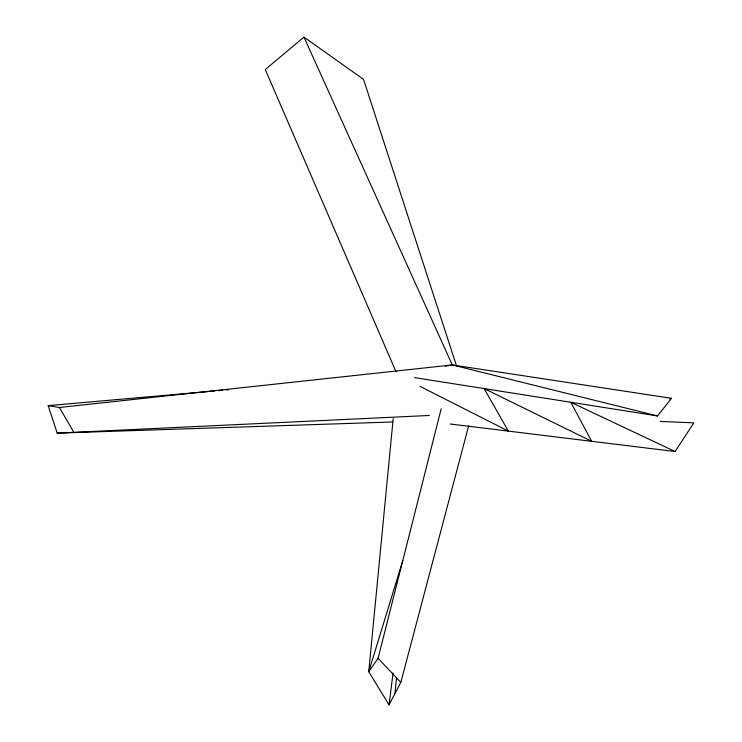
<?xml version="1.0" encoding="UTF-8"?>
<svg xmlns="http://www.w3.org/2000/svg" width="742" height="742" viewBox="0 0 742 742"><rect width="100%" height="100%" fill="white"/><g stroke="black" fill="none" stroke-linecap="round" stroke-linejoin="round"><path stroke-width="1.11" d="M393.177 418.627L368.746 671.696L389.031 704.9L400.819 682.39L468.675 425.76M394.93 693.649L396.562 677.557M389.031 704.9L393.075 672.966M402.813 560.488L368.746 671.696L378.077 658.275L441.202 408.768M450.236 423.997L675.081 451.526L693.826 422.857L660.306 421.428M414.509 377.613L657.486 415.928L671.538 398.324L452.295 364.934L59.425 407.488L48.174 405.633L57.199 433.124L392.62 421.985M456.553 366.029L363.534 79.357L303.96 37.1L265.265 69.544L396.024 371.742M669.293 398.825L671.538 398.324M445.571 366.158L452.295 364.934L657.486 415.928M48.174 405.633L207.853 391.59M210.153 391.386L214.744 390.978M218.194 390.682L222.785 390.273M226.236 389.967L228.536 389.773M57.199 433.124L429.247 415.474M675.081 451.526L570.793 402.257L591.717 441.314L484.099 388.585L508.363 431.111L420 386.369M378.077 658.275L400.819 682.39M59.425 407.488L73.922 432.465M303.96 37.1L452.295 364.934"/></g></svg>
